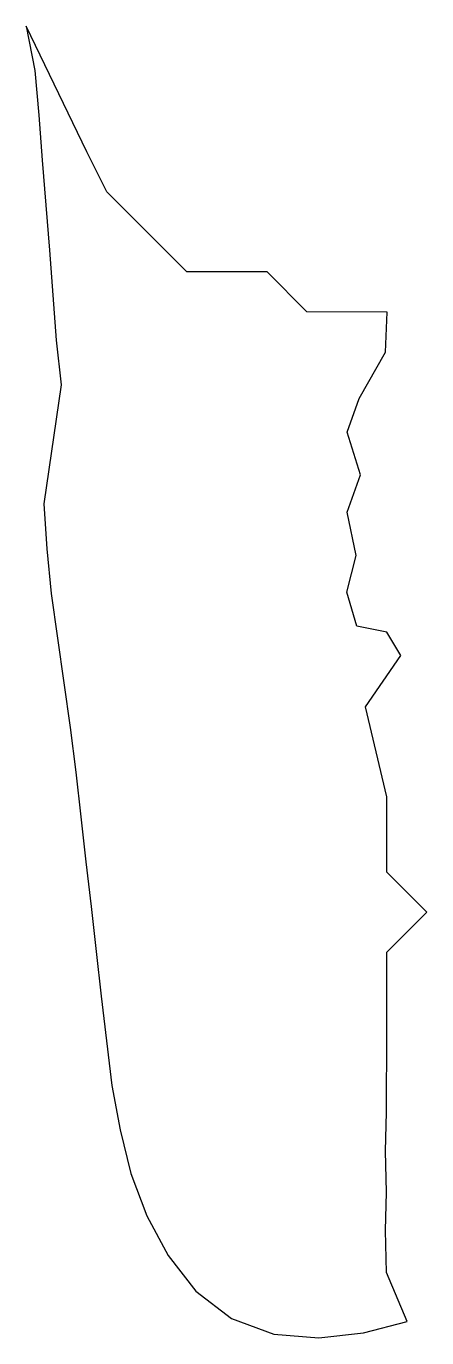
# Model space of a CAD drawing. Header units: metres. Extents: x 748506.2 to 748528.3, y 8930174.4 to 8930247.2.
import ezdxf

# ---------------------------------------------------------------- set-up
doc = ezdxf.new("R2010")
doc.units = ezdxf.units.M

msp = doc.modelspace()

# ---------------------------------------------------------------- linework, layer by layer
at = {"elevation": 189.91}
msp.add_lwpolyline([(748506.15, 8930247.17), (748506.62, 8930244.71), (748506.85, 8930242.23), (748507.04, 8930239.73), (748507.24, 8930237.24), (748507.43, 8930234.75), (748507.62, 8930232.25), (748507.81, 8930229.76), (748508.08, 8930227.28), (748507.12, 8930220.67), (748507.29, 8930218.17), (748507.54, 8930215.69), (748507.89, 8930213.21), (748508.24, 8930210.74), (748508.59, 8930208.26), (748508.89, 8930205.78), (748509.17, 8930203.3), (748509.45, 8930200.81), (748509.74, 8930198.33), (748510.02, 8930195.84), (748510.31, 8930193.36), (748510.6, 8930190.88), (748510.89, 8930188.39), (748511.36, 8930185.94), (748511.95, 8930183.51), (748512.84, 8930181.17), (748514.01, 8930178.97), (748515.55, 8930176.99), (748517.53, 8930175.47), (748519.87, 8930174.6), (748522.37, 8930174.4), (748524.85, 8930174.67), (748527.27, 8930175.31), (748526.12, 8930178.03), (748526.07, 8930180.346), (748526.12, 8930182.47), (748526.07, 8930184.754), (748526.12, 8930186.91), (748526.13, 8930191.35), (748526.13, 8930195.79), (748528.35, 8930198.01), (748526.13, 8930200.23), (748526.13, 8930204.41), (748524.95, 8930209.4), (748526.907, 8930212.257), (748526.14, 8930213.55), (748524.47, 8930213.891), (748523.92, 8930215.77), (748524.437, 8930217.796), (748523.93, 8930220.21), (748524.674, 8930222.274), (748523.93, 8930224.65), (748524.602, 8930226.512), (748526.055, 8930229.092), (748526.15, 8930231.31), (748521.71, 8930231.32), (748519.5, 8930233.54), (748515.06, 8930233.54), (748512.84, 8930235.76), (748510.62, 8930237.98), (748509.5, 8930240.2), (748506.15, 8930247.17)], dxfattribs=at)

doc.saveas('drawing.dxf')
